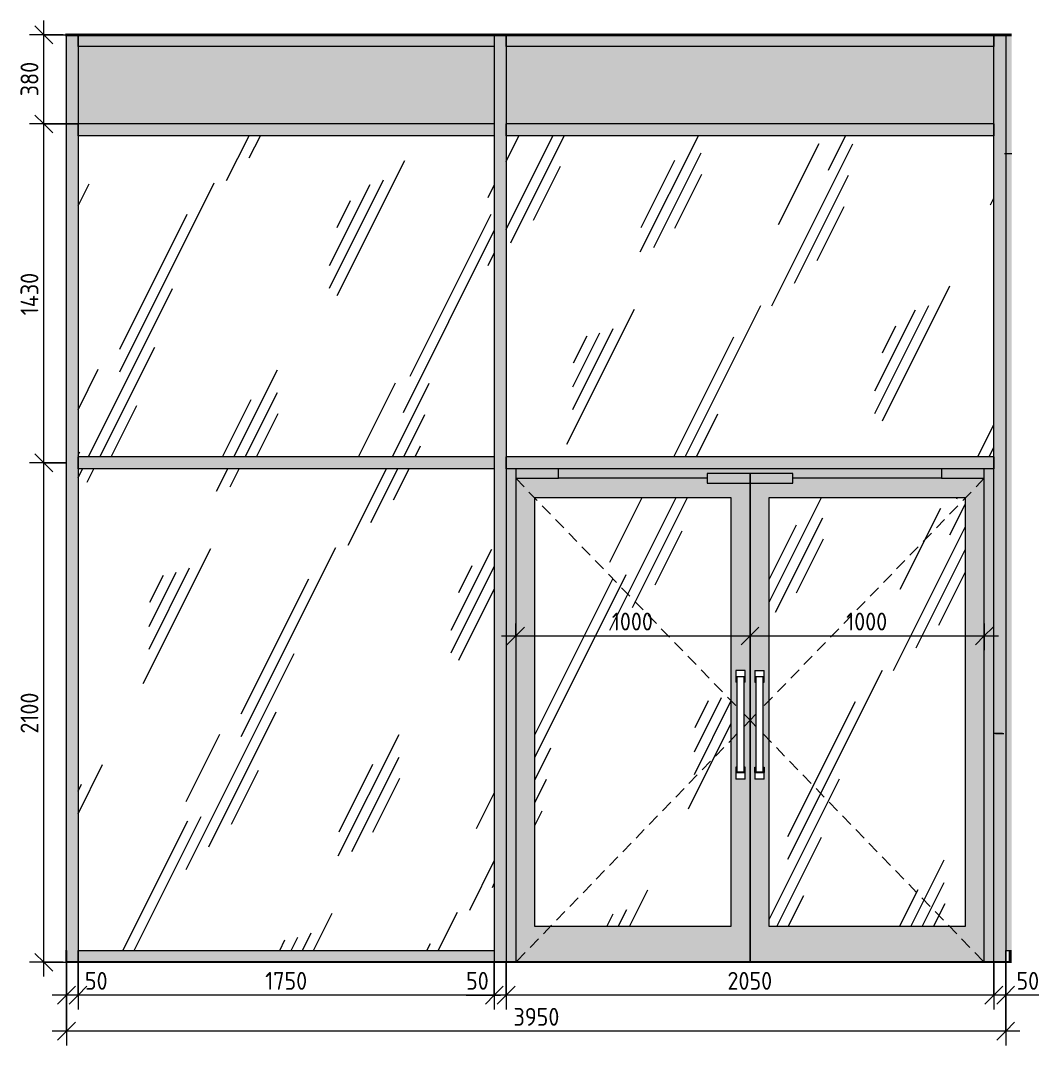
# Model space of a CAD drawing. Header units: millimetres. Extents: x -11619 to 28531, y -388 to 22769.
# Drawn here: x 24230 to 28531, y -350 to 3960 of the extents above; entities that cross this region are included whole.
import ezdxf

# ---------------------------------------------------------------- set-up
doc = ezdxf.new("R2010")
doc.units = ezdxf.units.MM
doc.linetypes.add('200_ШТРИХ_ш1п0_6_', pattern=[80, 50, -30])
for name, color, linetype, lineweight in [('A-ANNO-DIMS', 7, 'Continuous', 9), ('A-ANNO-DIMS-50', 7, 'Continuous', 9), ('A-DOOR-1', 7, 'Continuous', 9), ('A-DOOR-3', 7, '200_ШТРИХ_ш1п0_6_', 9), ('A-FLOR', 7, 'Continuous', 9), ('A-GENM', 7, 'Continuous', 9), ('A-GLAZ-CURT', 7, 'Continuous', 9), ('A-GLAZ-CWMG', 7, 'Continuous', 9), ('A-WALL-PATT', 7, 'Continuous', 9), ('I-WALL', 7, 'Continuous', 9), ('Q-SPCQ', 7, 'Continuous', 9)]:
    doc.layers.add(name, color=color, linetype=linetype, lineweight=lineweight)
for name, color, linetype, lineweight, true_color in [('A-FLOR-1', 7, 'Continuous', 9, 0x787878), ('A-FLOR-FNSH-1', 7, 'Continuous', 35, 0x3c3c3c), ('A-FLOR-FNSH-2', 7, 'Continuous', 25, 0x3c3c3c), ('Q-SPCQ-1', 1, 'Continuous', 9, 0xff0000)]:
    doc.layers.add(name, color=color, linetype=linetype, lineweight=lineweight, true_color=true_color)
doc.styles.add('ISOCPEUR', font='isocpeur.ttf', dxfattribs={"width": 0.9, "height": 75})
doc.dimstyles.new('ISO-1_5', dxfattribs={"dimscale": 304.8, "dimtxt": 74.698588, "dimasz": 0.246063, "dimexe": 0.19685, "dimexo": 0, "dimgap": 0, "dimtad": 1, "dimdec": 0, "dimrnd": 10, "dimzin": 0, "dimdsep": 46, "dimtxsty": 'ISOCPEUR', "dimblk1": 'OBLIQUE', "dimblk2": 'OBLIQUE', "dimsah": 1, "dimcen": 0.09, "dimdle": 0.19685, "dimazin": 0, "dimtfac": 1, "dimtdec": 4, "dimtix": 1, "dimtmove": 0, "dimatfit": 3, "dimfxl": 1, "dimtvp": 1, "dimtolj": 1, "dimtzin": 0, "dimarcsym": 2})
doc.dimstyles.new('ISO-1_5_1', dxfattribs={"dimscale": 304.8, "dimtxt": 74.698588, "dimasz": 0.246063, "dimexe": 0.19685, "dimexo": 0, "dimgap": 0, "dimtad": 1, "dimdec": 0, "dimrnd": 10, "dimzin": 0, "dimdsep": 46, "dimtxsty": 'ISOCPEUR', "dimblk1": 'OBLIQUE', "dimblk2": 'OBLIQUE', "dimsah": 1, "dimcen": 0.09, "dimdle": 0.19685, "dimazin": 0, "dimtfac": 1, "dimtdec": 4, "dimtix": 1, "dimtmove": 1, "dimatfit": 3, "dimfxl": 1, "dimtvp": 1, "dimtolj": 1, "dimtzin": 0, "dimarcsym": 2})
doc.dimstyles.new('ISO-1_5_окр_100', dxfattribs={"dimscale": 304.8, "dimtxt": 74.698588, "dimasz": 0.246063, "dimexe": 0.19685, "dimexo": 0, "dimgap": 0, "dimtad": 1, "dimdec": 0, "dimrnd": 100, "dimzin": 0, "dimdsep": 46, "dimtxsty": 'ISOCPEUR', "dimblk1": 'OBLIQUE', "dimblk2": 'OBLIQUE', "dimsah": 1, "dimcen": 0.09, "dimdle": 0.19685, "dimazin": 0, "dimtfac": 1, "dimtdec": 4, "dimtix": 1, "dimtmove": 0, "dimatfit": 3, "dimfxl": 1, "dimtvp": 1, "dimtolj": 1, "dimtzin": 0, "dimarcsym": 2})
pattern_1 = [(63.435, (-85710.3, 63.5), (-511.17, 1533.5), [635, -381, 635, -381, -807.8]), (63.435, (-85710.3, 63.5), (-511.17, 1533.5), [-2032, 254, -553.8]), (63.435, (-85742, 95.2), (-511.17, 1533.5), [508, -635, 381, -381, -934.8]), (63.435, (-85742, 95.2), (-511.17, 1533.5), [-1905, 444.5, -490.3]), (63.435, (-85742, 190.5), (-511.17, 1533.5), [381, -762, 254, -381, -1061.8]), (63.435, (-85742, 190.5), (-511.17, 1533.5), [-1778, 571.5, -490.3]), (63.435, (-85646.8, 95.2), (-511.17, 1533.5), [381, -762, 317.5, -12809.3]), (63.435, (-85551.5, 190.5), (-511.17, 1533.5), [190.5, -952.5, 127, -12999.8]), (63.435, (-85710.3, 349.2), (-511.17, 1533.5), [127, -952.5, 127, -508, -1125.3]), (63.435, (-85710.3, 349.2), (-511.17, 1533.5), [-1714.5, 317.5, -807.8]), (63.435, (-85138.8, 254), (-511.17, 1533.5), [635, -952.5, 762, -503]), (63.435, (-85138.8, 158.8), (-511.17, 1533.5), [889, -635, 952.5, -376]), (63.435, (-85075.3, 190.5), (-511.17, 1533.5), [1016, -508, 762, -553.8]), (63.435, (-84980, 285.8), (-511.17, 1533.5), [635, -889, 508, -807.8]), (63.435, (-85075.3, 476.2), (-511.17, 1533.5), [317.5, -1270, 381, -871.3]), (63.435, (-84884.8, 381), (-511.17, 1533.5), [254, -1270, 254, -1061.8])]

# ---------------------------------------------------------------- blocks, each defined once
blk = doc.blocks.new('Дверь_Витражная_остекление_ - ВВ-17 остекление-32475309-ВВ-17')
at = {"layer": 'A-DOOR-1'}
h = blk.add_hatch(color=256, dxfattribs=at)
h.paths.add_polyline_path([(-87510, 0), (-87470, 0), (-87470, 2075), (-87510, 2075), (-87510, 150)])
h.paths.add_polyline_path([(-85500, 0), (-85460, 0), (-85460, 2075), (-85500, 2075), (-85500, 36)])
h.paths.add_polyline_path([(-86665, 2035), (-86665, 2055), (-86305, 2055), (-86305, 2035), (-85680, 2035), (-85680, 2075), (-87290, 2075), (-87290, 2035)])
for points in [[(-87374.2, 2035), (-87290, 2035), (-87290, 2075), (-87470, 2075), (-87470, 2035), (-87390, 2035)], [(-85680, 2035), (-85500, 2035), (-85500, 2075), (-85680, 2075)], [(-86485, 2015), (-86485, 2055), (-86665, 2054.9), (-86665, 2015), (-86485.8, 2015)], [(-86485, 2015), (-86305, 2015), (-86305, 2055), (-86485, 2055), (-86485, 2035)]]:
    blk.add_hatch(color=256, dxfattribs=at).paths.add_polyline_path(points)
h = blk.add_hatch(color=256, dxfattribs=at)
h.paths.add_polyline_path([(-87470, 0), (-86485, 0), (-86485, 2015), (-86665, 2015), (-86665, 2035), (-87470, 2035), (-87470, 1953)])
h.paths.add_polyline_path([(-87374.2, 150), (-87390, 150), (-87390, 1955), (-86565, 1955), (-86565, 150), (-86876.9, 150)])
h.paths.add_polyline_path([(-86525, 770), (-86545, 770), (-86545, 820), (-86540, 820), (-86540, 1177.5), (-86545, 1177.5), (-86545, 1227.5), (-86505, 1227.5), (-86505, 1177.5), (-86510, 1177.5), (-86510, 820), (-86505, 820), (-86505, 770), (-86519.8, 770)])
h = blk.add_hatch(color=256, dxfattribs=at)
h.paths.add_polyline_path([(-86485, 0), (-85500, 0), (-85500, 2035), (-86305, 2035), (-86305, 2015), (-86485, 2015), (-86485, 487.4)])
h.paths.add_polyline_path([(-85580, 150), (-86405, 150), (-86405, 1955), (-85580, 1955), (-85580, 1953)])
h.paths.add_polyline_path([(-86455, 770), (-86465, 770), (-86465, 820), (-86460, 820), (-86460, 1177.5), (-86465, 1177.5), (-86465, 1227.5), (-86425, 1227.5), (-86425, 1177.5), (-86430, 1177.5), (-86430, 820), (-86425, 820), (-86425, 770), (-86450.2, 770)])
h = blk.add_hatch(dxfattribs=at)
h.set_pattern_fill('FP_7', color=256, style=0, pattern_type=2)
h.set_pattern_definition(pattern_1)
h.paths.add_polyline_path([(-87390, 150), (-86565, 150), (-86565, 1955), (-87390, 1955), (-87390, 1696.9)])
h = blk.add_hatch(dxfattribs=at)
h.set_pattern_fill('FP_7', color=256, style=0, pattern_type=2)
h.set_pattern_definition(pattern_1)
h.paths.add_polyline_path([(-86405, 150), (-85580, 150), (-85580, 1955), (-86405, 1955), (-86405, 487.4)])
for p, q in [((-87470, 2075), (-87470, 2035)), ((-87290, 2035), (-87290, 2075)), ((-85680, 2075), (-85680, 2035)), ((-85500, 2035), (-85500, 2075)), ((-87470, 2035), (-87470, 0)), ((-87470, 2035), (-87290, 2035)), ((-86665, 2035), (-87290, 2035)), ((-86665, 2055), (-86665, 2015)), ((-86485, 2055), (-86665, 2055)), ((-86305, 2055), (-86485, 2055)), ((-86485, 2055), (-86485, 2015)), ((-86485, 2015), (-86485, 2055)), ((-86305, 2015), (-86305, 2055)), ((-85680, 2035), (-86305, 2035)), ((-85680, 2035), (-85500, 2035)), ((-85500, 0), (-85500, 2035)), ((-86665, 2015), (-86485, 2015)), ((-86485, 2015), (-86485, 0)), ((-86485, 2015), (-86305, 2015)), ((-86485, 0), (-86485, 2015)), ((-87390, 150), (-87390, 1955)), ((-87390, 1955), (-86565, 1955)), ((-86565, 1955), (-86565, 150)), ((-86405, 150), (-86405, 1955)), ((-86405, 1955), (-85580, 1955)), ((-85580, 1955), (-85580, 150)), ((-86545, 1227.5), (-86545, 1200)), ((-86505, 1227.5), (-86545, 1227.5)), ((-86505, 1200), (-86505, 1227.5)), ((-86465, 1227.5), (-86465, 1200)), ((-86465, 1227.5), (-86425, 1227.5)), ((-86425, 1200), (-86425, 1227.5)), ((-86505, 1200), (-86545, 1200)), ((-86545, 1200), (-86545, 1177.5)), ((-86540, 1177.5), (-86545, 1177.5)), ((-86540, 1200), (-86540, 800)), ((-86510, 800), (-86510, 1200)), ((-86505, 1177.5), (-86510, 1177.5)), ((-86505, 1177.5), (-86505, 1200)), ((-86425, 1200), (-86465, 1200)), ((-86465, 1200), (-86465, 1177.5)), ((-86465, 1177.5), (-86460, 1177.5)), ((-86460, 1200), (-86460, 800)), ((-86430, 800), (-86430, 1200)), ((-86430, 1177.5), (-86425, 1177.5)), ((-86425, 1177.5), (-86425, 1200)), ((-86540, 820), (-86545, 820)), ((-86545, 820), (-86545, 797.5)), ((-86505, 820), (-86510, 820)), ((-86505, 797.5), (-86505, 820)), ((-86465, 797.5), (-86465, 820)), ((-86465, 820), (-86460, 820)), ((-86430, 820), (-86425, 820)), ((-86425, 820), (-86425, 797.5)), ((-86545, 797.5), (-86545, 770)), ((-86545, 797.5), (-86505, 797.5)), ((-86510, 800), (-86540, 800)), ((-86505, 770), (-86505, 797.5)), ((-86465, 797.5), (-86465, 770)), ((-86465, 797.5), (-86425, 797.5)), ((-86430, 800), (-86460, 800)), ((-86425, 770), (-86425, 797.5)), ((-86505, 770), (-86545, 770)), ((-86425, 770), (-86465, 770)), ((-86565, 150), (-87390, 150)), ((-85580, 150), (-86405, 150))]:
    blk.add_line(p, q, dxfattribs=at)
at = {"layer": 'A-DOOR-3'}
for p, q in [((-87470, 2035), (-86540, 1074.3)), ((-85500, 2035), (-86430, 1074.3)), ((-86510, 1043.3), (-86485, 1017.5)), ((-86460, 1043.3), (-86485, 1017.5)), ((-86485, 1017.5), (-86510, 991.7)), ((-86485, 1017.5), (-86460, 991.7)), ((-86540, 960.7), (-87470, 0)), ((-86430, 960.7), (-85500, 0))]:
    blk.add_line(p, q, dxfattribs=at)
blk = doc.blocks.new('Прямоугольный импост - Импост структурный с накладкой - 160мм Темный-32472297-ВВ-17')
at = {"layer": 'A-GLAZ-CWMG'}
blk.add_hatch(color=256, dxfattribs=at).paths.add_polyline_path([(-87560, 3850), (-87560, 3900), (-89310, 3900), (-89310, 3850), (-88368.7, 3850)])
for p, q in [((-89310, 3850), (-89310, 3900)), ((-87560, 3900), (-87560, 3850)), ((-87560, 3850), (-89310, 3850))]:
    blk.add_line(p, q, dxfattribs=at)
blk = doc.blocks.new('Прямоугольный импост - Импост структурный с накладкой - 160мм Темный-30756008-ВВ-17')
at = {"layer": 'A-GLAZ-CWMG'}
blk.add_hatch(color=256, dxfattribs=at).paths.add_polyline_path([(-89310, 0), (-89310, 2100), (-89359, 2100), (-89359, 0), (-89320, 0)])
blk.add_line((-89310, 2100), (-89310, 0), dxfattribs=at)
blk = doc.blocks.new('Прямоугольный импост - Импост структурный с накладкой - 160мм Темный-32352606-ВВ-17')
at = {"layer": 'A-GLAZ-CWMG'}
blk.add_hatch(color=256, dxfattribs=at).paths.add_polyline_path([(-85460, 3500), (-85410, 3500), (-85410, 3900), (-85460, 3900), (-85460, 3515)])
blk.add_line((-85460, 3500), (-85460, 3900), dxfattribs=at)
blk = doc.blocks.new('Системная панель - Стекло - 40мм-32474674-ВВ-17')
at = {"layer": 'A-GLAZ-CURT'}
h = blk.add_hatch(dxfattribs=at)
h.set_pattern_fill('FP_7', color=256, style=0, pattern_type=2)
h.set_pattern_definition(pattern_1)
h.paths.add_polyline_path([(-87560, 50), (-87560, 2075), (-89310, 2075), (-89310, 50)])
blk = doc.blocks.new('Прямоугольный импост - Импост структурный с накладкой - 160мм Темный-32424191-ВВ-17')
at = {"layer": 'A-GLAZ-CWMG'}
blk.add_hatch(color=256, dxfattribs=at).paths.add_polyline_path([(-87510, 3850), (-85460, 3850), (-85460, 3900), (-87510, 3900), (-87510, 3860)])
for p, q in [((-87510, 3850), (-87510, 3900)), ((-85460, 3900), (-85460, 3850)), ((-85460, 3850), (-87510, 3850))]:
    blk.add_line(p, q, dxfattribs=at)
blk = doc.blocks.new('Прямоугольный импост - Импост структурный с накладкой - 160мм Темный-32475581-ВВ-17')
at = {"layer": 'A-GLAZ-CWMG'}
blk.add_hatch(color=256, dxfattribs=at).paths.add_polyline_path([(-89250, 0), (-87560, 0), (-87560, 50), (-89310, 50), (-89310, 0)])
for p, q in [((-89310, 0), (-89310, 50)), ((-89310, 50), (-87560, 50)), ((-87560, 50), (-87560, 0))]:
    blk.add_line(p, q, dxfattribs=at)
blk = doc.blocks.new('Прямоугольный импост - Импост структурный с накладкой - 160мм Темный-30755591-ВВ-17')
at = {"layer": 'A-GLAZ-CWMG'}
blk.add_hatch(color=256, dxfattribs=at).paths.add_polyline_path([(-87510, 0), (-87510, 2100), (-87560, 2100), (-87560, 0), (-87550, 0)])
for p, q in [((-87560, 2100), (-87560, 0)), ((-87510, 2100), (-87510, 0))]:
    blk.add_line(p, q, dxfattribs=at)
blk = doc.blocks.new('Системная панель - Стекло - 40мм-32475616-ВВ-17')
at = {"layer": 'A-GLAZ-CURT'}
h = blk.add_hatch(dxfattribs=at)
h.set_pattern_fill('FP_7', color=256, style=0, pattern_type=2)
h.set_pattern_definition(pattern_1)
h.paths.add_polyline_path([(-87510, 2125), (-85460, 2125), (-85460, 3475), (-87510, 3475)])
blk = doc.blocks.new('Системная панель - Стекло - 40мм-32472404-ВВ-17')
at = {"layer": 'A-GLAZ-CURT'}
h = blk.add_hatch(dxfattribs=at)
h.set_pattern_fill('FP_7', color=256, style=0, pattern_type=2)
h.set_pattern_definition(pattern_1)
h.paths.add_polyline_path([(-87560, 2125), (-87560, 3475), (-89310, 3475), (-89310, 2125), (-88368.7, 2125)])
blk = doc.blocks.new('Прямоугольный импост - Импост структурный с накладкой - 160мм Темный-32352607-ВВ-17')
at = {"layer": 'A-GLAZ-CWMG'}
blk.add_hatch(color=256, dxfattribs=at).paths.add_polyline_path([(-89359, 2100), (-89310, 2100), (-89310, 3500), (-89359, 3500), (-89359, 3470)])
blk.add_line((-89310, 3500), (-89310, 2100), dxfattribs=at)
blk = doc.blocks.new('Прямоугольный импост - Импост структурный с накладкой - 160мм Темный-32348142-ВВ-17')
at = {"layer": 'A-GLAZ-CWMG'}
blk.add_hatch(color=256, dxfattribs=at).paths.add_polyline_path([(-85410, 0), (-85410, 2100), (-85460, 2100), (-85460, 0)])
blk.add_line((-85460, 0), (-85460, 2100), dxfattribs=at)
blk = doc.blocks.new('Прямоугольный импост - Импост структурный с накладкой - 160мм Темный-32472300-ВВ-17')
at = {"layer": 'A-GLAZ-CWMG'}
blk.add_hatch(color=256, dxfattribs=at).paths.add_polyline_path([(-87560, 2075), (-87560, 2125), (-89310, 2125), (-89310, 2075), (-88368.7, 2075)])
for p, q in [((-89310, 2075), (-89310, 2125)), ((-87560, 2125), (-89310, 2125)), ((-87560, 2125), (-87560, 2075)), ((-87560, 2075), (-89310, 2075))]:
    blk.add_line(p, q, dxfattribs=at)
blk = doc.blocks.new('Прямоугольный импост - Импост структурный с накладкой - 160мм Темный-32352604-ВВ-17')
at = {"layer": 'A-GLAZ-CWMG'}
blk.add_hatch(color=256, dxfattribs=at).paths.add_polyline_path([(-87510, 2100), (-87510, 3500), (-87560, 3500), (-87560, 2100), (-87520, 2100)])
for p, q in [((-87560, 3500), (-87560, 2100)), ((-87510, 3500), (-87510, 2100))]:
    blk.add_line(p, q, dxfattribs=at)
blk = doc.blocks.new('Системная панель - Сэндвич - 40мм-32469398-ВВ-17')
at = {"layer": 'A-GLAZ-CURT'}
blk.add_hatch(color=256, dxfattribs=at).paths.add_polyline_path([(-87510, 3525), (-85460, 3525), (-85460, 3850), (-87510, 3850)])
blk = doc.blocks.new('Системная панель - Сэндвич - 40мм-32472406-ВВ-17')
at = {"layer": 'A-GLAZ-CURT'}
blk.add_hatch(color=256, dxfattribs=at).paths.add_polyline_path([(-89277.7, 3525), (-87560, 3525), (-87560, 3850), (-89310, 3850), (-89310, 3525)])
blk = doc.blocks.new('Прямоугольный импост - Импост структурный с накладкой - 160мм Темный-32352609-ВВ-17')
at = {"layer": 'A-GLAZ-CWMG'}
blk.add_hatch(color=256, dxfattribs=at).paths.add_polyline_path([(-85410, 2100), (-85410, 3500), (-85460, 3500), (-85460, 2100), (-85450, 2100)])
blk.add_line((-85460, 2100), (-85460, 3500), dxfattribs=at)
blk = doc.blocks.new('Прямоугольный импост - Импост структурный с накладкой - 160мм Темный-32352608-ВВ-17')
at = {"layer": 'A-GLAZ-CWMG'}
blk.add_hatch(color=256, dxfattribs=at).paths.add_polyline_path([(-89310, 3500), (-89310, 3900), (-89359, 3900), (-89359, 3500), (-89314.1, 3500)])
blk.add_line((-89310, 3900), (-89310, 3500), dxfattribs=at)
blk = doc.blocks.new('Прямоугольный импост - Импост структурный с накладкой - 160мм Темный-32352605-ВВ-17')
at = {"layer": 'A-GLAZ-CWMG'}
blk.add_hatch(color=256, dxfattribs=at).paths.add_polyline_path([(-87550, 3500), (-87510, 3500), (-87510, 3900), (-87560, 3900), (-87560, 3500)])
for p, q in [((-87560, 3900), (-87560, 3500)), ((-87510, 3900), (-87510, 3500))]:
    blk.add_line(p, q, dxfattribs=at)
blk = doc.blocks.new('Прямоугольный импост - Импост структурный с накладкой - 160мм Темный-32424194-ВВ-17')
at = {"layer": 'A-GLAZ-CWMG'}
blk.add_hatch(color=256, dxfattribs=at).paths.add_polyline_path([(-85500, 2075), (-85460, 2075), (-85460, 2125), (-87510, 2125), (-87510, 2075), (-85580, 2075)])
for p, q in [((-87510, 2075), (-87510, 2125)), ((-85460, 2125), (-87510, 2125)), ((-85460, 2125), (-85460, 2075)), ((-85460, 2075), (-87510, 2075))]:
    blk.add_line(p, q, dxfattribs=at)
blk = doc.blocks.new('Плинтус - Плинтус светлый _сад_-33476962-ВВ-17')
at = {"layer": 'A-GENM'}
blk.add_hatch(color=256, dxfattribs=at).paths.add_polyline_path([(-89359, 0), (-89359, 50), (-89363.2, 50), (-89363.2, 0)])
for p, q in [((-89363.2, 50), (-89359, 50)), ((-89359, 50), (-89359, 0))]:
    blk.add_line(p, q, dxfattribs=at)
blk = doc.blocks.new('Дистанционный пожарный извещатель - Монтируемые на перекрытии-30348713-ВВ-17')
at = {"layer": 'Q-SPCQ'}
for p, q in [((-85384.7, 3400), (-85415, 3400)), ((-85453.2, 961.6), (-85458.2, 961.6)), ((-85453.2, 961.6), (-85440.1, 961.6)), ((-85423.2, 961.6), (-85453.2, 961.6)), ((-85440.1, 961.6), (-85423.2, 961.6)), ((-85423.2, 961.6), (-85417.4, 961.6))]:
    blk.add_line(p, q, dxfattribs=at)
blk = doc.blocks.new('Плинтус - Плинтус светлый _сад_-33477160-ВВ-17')
at = {"layer": 'A-GENM'}
blk.add_hatch(color=256, dxfattribs=at).paths.add_polyline_path([(-85385.2, 0), (-85385.2, 50), (-85395, 50), (-85395, 0)])
for p, q in [((-85410, 0), (-85410, 50)), ((-85410, 50), (-85395, 50)), ((-85395, 50), (-85385.2, 50)), ((-85395, 50), (-85395, 0))]:
    blk.add_line(p, q, dxfattribs=at)
blk = doc.blocks.new('DIMBLOCK152-ВВ-17')
at = {"layer": 'A-ANNO-DIMS-50'}
for p, q in [((24422.9, 0), (24422.9, -349.7)), ((24422.9, -289.7), (24422.9, 0)), ((28371.9, 0), (28371.9, -349.7)), ((28371.9, -289.7), (28371.9, 0)), ((28431.9, -289.7), (24362.9, -289.7))]:
    blk.add_line(p, q, dxfattribs=at)
at = {"layer": 'A-ANNO-DIMS-50', "lineweight": 20}
for p, q in [((24422.9, -289.7), (24460.4, -252.2)), ((28371.9, -289.7), (28409.4, -252.2)), ((24422.9, -289.7), (24385.4, -327.2)), ((28371.9, -289.7), (28334.4, -327.2))]:
    blk.add_line(p, q, dxfattribs=at)
at = {"layer": 'A-ANNO-DIMS-50', "color": 0, "insert": (26302.6, -191.7), "char_height": 75, "width": 227.543, "attachment_point": 1, "line_spacing_factor": 1.149209, "style": 'ISOCPEUR'}
blk.add_mtext('3950', dxfattribs=at)
blk = doc.blocks.new('_Oblique')
at = {"color": 0, "linetype": 'ByBlock', "lineweight": -2}
blk.add_line((-0.5, -0.5), (0.5, 0.5), dxfattribs=at)
blk = doc.blocks.new('DIMBLOCK153-ВВ-17')
at = {"layer": 'A-ANNO-DIMS-50'}
for p, q in [((28321.9, 0), (28321.9, -198.4)), ((28321.9, -138.4), (28321.9, 0)), ((28371.9, 0), (28371.9, -198.4)), ((28371.9, -138.4), (28371.9, 0)), ((28431.9, -138.4), (28321.9, -138.4)), ((28366.9, -138.4), (28346.9, -138.4)), ((28511.7, -138.4), (28366.9, -138.4))]:
    blk.add_line(p, q, dxfattribs=at)
at = {"layer": 'A-ANNO-DIMS-50', "lineweight": 20}
for p, q in [((28321.9, -138.4), (28359.4, -100.9)), ((28371.9, -138.4), (28409.4, -100.9)), ((28321.9, -138.4), (28284.4, -175.9)), ((28371.9, -138.4), (28334.4, -175.9))]:
    blk.add_line(p, q, dxfattribs=at)
at = {"layer": 'A-ANNO-DIMS-50', "color": 0, "insert": (28416.9, -40.4), "char_height": 75, "width": 113.772, "attachment_point": 1, "line_spacing_factor": 1.149209, "style": 'ISOCPEUR'}
blk.add_mtext('50', dxfattribs=at)
blk = doc.blocks.new('DIMBLOCK154-ВВ-17')
at = {"layer": 'A-ANNO-DIMS-50'}
for p, q in [((26271.9, 0), (26271.9, -198.4)), ((26271.9, -138.4), (26271.9, 0)), ((28321.9, 0), (28321.9, -198.4)), ((28321.9, -138.4), (28321.9, 0)), ((28321.9, -138.4), (26271.9, -138.4))]:
    blk.add_line(p, q, dxfattribs=at)
at = {"layer": 'A-ANNO-DIMS-50', "lineweight": 20}
for p, q in [((26271.9, -138.4), (26309.4, -100.9)), ((28321.9, -138.4), (28359.4, -100.9)), ((26271.9, -138.4), (26234.4, -175.9)), ((28321.9, -138.4), (28284.4, -175.9))]:
    blk.add_line(p, q, dxfattribs=at)
at = {"layer": 'A-ANNO-DIMS-50', "color": 0, "insert": (27202.1, -40.4), "char_height": 75, "width": 227.543, "attachment_point": 1, "line_spacing_factor": 1.149209, "style": 'ISOCPEUR'}
blk.add_mtext('2050', dxfattribs=at)
blk = doc.blocks.new('DIMBLOCK155-ВВ-17')
at = {"layer": 'A-ANNO-DIMS-50'}
for p, q in [((26221.9, 0), (26221.9, -198.4)), ((26221.9, -138.4), (26221.9, 0)), ((26271.9, 0), (26271.9, -198.4)), ((26271.9, -138.4), (26271.9, 0)), ((26102.9, -138.4), (26247.7, -138.4)), ((26271.9, -138.4), (26221.9, -138.4)), ((26247.7, -138.4), (26246.9, -138.4))]:
    blk.add_line(p, q, dxfattribs=at)
at = {"layer": 'A-ANNO-DIMS-50', "lineweight": 20}
for p, q in [((26221.9, -138.4), (26259.4, -100.9)), ((26271.9, -138.4), (26309.4, -100.9)), ((26221.9, -138.4), (26184.4, -175.9)), ((26271.9, -138.4), (26234.4, -175.9))]:
    blk.add_line(p, q, dxfattribs=at)
at = {"layer": 'A-ANNO-DIMS-50', "color": 0, "insert": (26102.9, -40.4), "char_height": 75, "width": 113.772, "attachment_point": 1, "line_spacing_factor": 1.149209, "style": 'ISOCPEUR'}
blk.add_mtext('50', dxfattribs=at)
blk = doc.blocks.new('DIMBLOCK156-ВВ-17')
at = {"layer": 'A-ANNO-DIMS-50'}
for p, q in [((24471.9, 0), (24471.9, -198.4)), ((24471.9, -138.4), (24471.9, 0)), ((26221.9, 0), (26221.9, -198.4)), ((26221.9, -138.4), (26221.9, 0)), ((26221.9, -138.4), (24471.9, -138.4))]:
    blk.add_line(p, q, dxfattribs=at)
at = {"layer": 'A-ANNO-DIMS-50', "lineweight": 20}
for p, q in [((24471.9, -138.4), (24509.4, -100.9)), ((26221.9, -138.4), (26259.4, -100.9)), ((24471.9, -138.4), (24434.4, -175.9)), ((26221.9, -138.4), (26184.4, -175.9))]:
    blk.add_line(p, q, dxfattribs=at)
at = {"layer": 'A-ANNO-DIMS-50', "color": 0, "insert": (25258.5, -40.4), "char_height": 75, "width": 212.029, "attachment_point": 1, "line_spacing_factor": 1.149209, "style": 'ISOCPEUR'}
blk.add_mtext('1750', dxfattribs=at)
blk = doc.blocks.new('DIMBLOCK157-ВВ-17')
at = {"layer": 'A-ANNO-DIMS-50'}
for p, q in [((24471.9, 0), (24471.9, -198.4)), ((24471.9, -138.4), (24471.9, 0)), ((24422.9, 0), (24422.9, -198.4)), ((24422.9, -138.4), (24422.9, 0)), ((24471.9, -138.4), (24362.9, -138.4)), ((24450.6, -138.4), (24447.4, -138.4)), ((24595.5, -138.4), (24450.6, -138.4))]:
    blk.add_line(p, q, dxfattribs=at)
at = {"layer": 'A-ANNO-DIMS-50', "lineweight": 20}
for p, q in [((24422.9, -138.4), (24460.4, -100.9)), ((24471.9, -138.4), (24509.4, -100.9)), ((24422.9, -138.4), (24385.4, -175.9)), ((24471.9, -138.4), (24434.4, -175.9))]:
    blk.add_line(p, q, dxfattribs=at)
at = {"layer": 'A-ANNO-DIMS-50', "color": 0, "insert": (24500.6, -40.4), "char_height": 75, "width": 113.772, "attachment_point": 1, "line_spacing_factor": 1.149209, "style": 'ISOCPEUR'}
blk.add_mtext('50', dxfattribs=at)
blk = doc.blocks.new('DIMBLOCK158-ВВ-17')
at = {"layer": 'A-ANNO-DIMS-50', "lineweight": 20}
for p, q in [((24328.1, 2100), (24290.6, 2137.5)), ((24328.1, 2100), (24365.6, 2062.5)), ((24328.1, 0), (24290.6, 37.5)), ((24328.1, 0), (24365.6, -37.5))]:
    blk.add_line(p, q, dxfattribs=at)
at = {"layer": 'A-ANNO-DIMS-50'}
for p, q in [((24421.9, 2100), (24268.1, 2100)), ((24328.1, -60), (24328.1, 2100)), ((24328.1, 2100), (24421.9, 2100)), ((24409.2, 0), (24268.1, 0)), ((24328.1, 0), (24419.1, 0))]:
    blk.add_line(p, q, dxfattribs=at)
at = {"layer": 'A-ANNO-DIMS-50', "color": 0, "insert": (24230.1, 961.7), "char_height": 75, "width": 212.029, "attachment_point": 1, "rotation": 90, "line_spacing_factor": 1.149209, "style": 'ISOCPEUR'}
blk.add_mtext('2100', dxfattribs=at)
blk = doc.blocks.new('DIMBLOCK159-ВВ-17')
at = {"layer": 'A-ANNO-DIMS-50', "lineweight": 20}
for p, q in [((24328.1, 3525), (24290.6, 3562.5)), ((24328.1, 3525), (24365.6, 3487.5)), ((24328.1, 2100), (24290.6, 2137.5)), ((24328.1, 2100), (24365.6, 2062.5))]:
    blk.add_line(p, q, dxfattribs=at)
at = {"layer": 'A-ANNO-DIMS-50'}
for p, q in [((24471.9, 3525), (24268.1, 3525)), ((24328.1, 2100), (24328.1, 3525)), ((24328.1, 3525), (24471.9, 3525)), ((24421.9, 2100), (24268.1, 2100)), ((24328.1, 2100), (24421.9, 2100))]:
    blk.add_line(p, q, dxfattribs=at)
at = {"layer": 'A-ANNO-DIMS-50', "color": 0, "insert": (24230.1, 2720.6), "char_height": 75, "width": 220.648, "attachment_point": 1, "rotation": 90, "line_spacing_factor": 1.149209, "style": 'ISOCPEUR'}
blk.add_mtext('1430', dxfattribs=at)
blk = doc.blocks.new('DIMBLOCK160-ВВ-17')
at = {"layer": 'A-ANNO-DIMS-50', "lineweight": 20}
for p, q in [((24328.1, 3900), (24290.6, 3937.5)), ((24328.1, 3900), (24365.6, 3862.5)), ((24328.1, 3525), (24290.6, 3562.5)), ((24328.1, 3525), (24365.6, 3487.5))]:
    blk.add_line(p, q, dxfattribs=at)
at = {"layer": 'A-ANNO-DIMS-50'}
for p, q in [((24328.1, 3525), (24328.1, 3960)), ((24409.2, 3900), (24268.1, 3900)), ((24328.1, 3900), (24419.1, 3900)), ((24471.9, 3525), (24268.1, 3525)), ((24328.1, 3525), (24471.9, 3525))]:
    blk.add_line(p, q, dxfattribs=at)
at = {"layer": 'A-ANNO-DIMS-50', "color": 0, "insert": (24230.1, 3641.4), "char_height": 75, "width": 170.658, "attachment_point": 1, "rotation": 90, "line_spacing_factor": 1.149209, "style": 'ISOCPEUR'}
blk.add_mtext('380', dxfattribs=at)
blk = doc.blocks.new('DIMBLOCK161-ВВ-17')
at = {"layer": 'A-ANNO-DIMS-50'}
for p, q in [((26311.9, 1425.3), (26311.9, 1312.3)), ((26311.9, 1372.3), (26311.9, 1425.3)), ((27296.9, 1425.3), (27296.9, 1312.3)), ((27296.9, 1372.3), (27296.9, 1425.3)), ((26251.9, 1372.3), (27296.9, 1372.3))]:
    blk.add_line(p, q, dxfattribs=at)
at = {"layer": 'A-ANNO-DIMS-50', "lineweight": 20}
for p, q in [((26311.9, 1372.3), (26349.4, 1409.8)), ((27296.9, 1372.3), (27334.4, 1409.8)), ((26311.9, 1372.3), (26274.4, 1334.8)), ((27296.9, 1372.3), (27259.4, 1334.8))]:
    blk.add_line(p, q, dxfattribs=at)
at = {"layer": 'A-ANNO-DIMS-50', "color": 0, "insert": (26716, 1470.3), "char_height": 75, "width": 212.029, "attachment_point": 1, "line_spacing_factor": 1.149209, "style": 'ISOCPEUR'}
blk.add_mtext('1000', dxfattribs=at)
blk = doc.blocks.new('DIMBLOCK162-ВВ-17')
at = {"layer": 'A-ANNO-DIMS-50'}
for p, q in [((27296.9, 1425.3), (27296.9, 1312.3)), ((27296.9, 1372.3), (27296.9, 1425.3)), ((28281.9, 1425.3), (28281.9, 1312.3)), ((28281.9, 1372.3), (28281.9, 1425.3)), ((27296.9, 1372.3), (28341.9, 1372.3))]:
    blk.add_line(p, q, dxfattribs=at)
at = {"layer": 'A-ANNO-DIMS-50', "lineweight": 20}
for p, q in [((27296.9, 1372.3), (27334.4, 1409.8)), ((28281.9, 1372.3), (28319.4, 1409.8)), ((27296.9, 1372.3), (27259.4, 1334.8)), ((28281.9, 1372.3), (28244.4, 1334.8))]:
    blk.add_line(p, q, dxfattribs=at)
at = {"layer": 'A-ANNO-DIMS-50', "color": 0, "insert": (27701, 1470.3), "char_height": 75, "width": 212.029, "attachment_point": 1, "line_spacing_factor": 1.149209, "style": 'ISOCPEUR'}
blk.add_mtext('1000', dxfattribs=at)

msp = doc.modelspace()

# ---------------------------------------------------------------- hatches: boundary and pattern name
at = {"layer": 'A-FLOR-1'}
h = msp.add_hatch(dxfattribs=at)
h.set_pattern_fill('FP_8', color=256, style=0, pattern_type=2)
h.set_pattern_definition([(45, (27944.596, 0), (-28.51267, 28.51267), []), (45, (27973.11, 0), (-28.51267, 28.51267), [50.403, -10.081, 1.676, -8.404])])
h.paths.add_polyline_path([(28396.7, 3900), (28396.7, 3907), (24418.7, 3907), (24418.7, 3900), (26407.7, 3900)])
at = {"layer": 'A-WALL-PATT'}
for points in [[(24418.7, 50), (24422.9, 50), (24422.9, 3900), (24418.7, 3900), (24418.7, 1953)], [(28371.9, 50), (28396.7, 50), (28396.7, 3900), (28371.9, 3900), (28371.9, 1953)]]:
    msp.add_hatch(color=256, dxfattribs=at).paths.add_polyline_path(points)

# ---------------------------------------------------------------- linework, layer by layer
at = {"layer": 'A-FLOR'}
msp.add_line((28396.7, -0.1), (24418.7, -0.1), dxfattribs=at)
at = {"layer": 'A-FLOR-FNSH-1'}
msp.add_line((24418.7, 3900), (28396.7, 3900), dxfattribs=at)
at = {"layer": 'A-FLOR-FNSH-2'}
msp.add_line((28396.7, 0), (24418.7, 0), dxfattribs=at)
at = {"layer": 'I-WALL'}
for p, q in [((24422.9, 50), (24422.9, 3900)), ((28371.9, 3900), (28371.9, 0))]:
    msp.add_line(p, q, dxfattribs=at)

# ---------------------------------------------------------------- block references
at = {"layer": 'A-DOOR-1'}
msp.add_blockref('Дверь_Витражная_остекление_ - ВВ-17 остекление-32475309-ВВ-17', (113781.9, 0), dxfattribs=at)
at = {"layer": 'A-GENM'}
for name in ['Плинтус - Плинтус светлый _сад_-33476962-ВВ-17', 'Плинтус - Плинтус светлый _сад_-33477160-ВВ-17']:
    msp.add_blockref(name, (113781.9, 0), dxfattribs=at)
at = {"layer": 'A-GLAZ-CURT'}
for name in ['Системная панель - Сэндвич - 40мм-32472406-ВВ-17', 'Системная панель - Сэндвич - 40мм-32469398-ВВ-17', 'Системная панель - Стекло - 40мм-32472404-ВВ-17', 'Системная панель - Стекло - 40мм-32475616-ВВ-17', 'Системная панель - Стекло - 40мм-32474674-ВВ-17']:
    msp.add_blockref(name, (113781.9, 0), dxfattribs=at)
at = {"layer": 'A-GLAZ-CWMG'}
for name, p in [('Прямоугольный импост - Импост структурный с накладкой - 160мм Темный-32352608-ВВ-17', (113781.9, 0)), ('Прямоугольный импост - Импост структурный с накладкой - 160мм Темный-32472297-ВВ-17', (113781.9, 0)), ('Прямоугольный импост - Импост структурный с накладкой - 160мм Темный-32352605-ВВ-17', (113781.9, 0)), ('Прямоугольный импост - Импост структурный с накладкой - 160мм Темный-32424191-ВВ-17', (113781.9, 0)), ('Прямоугольный импост - Импост структурный с накладкой - 160мм Темный-32352606-ВВ-17', (113781.9, 0)), ('Прямоугольный импост - Импост структурный с накладкой - 160мм Темный-32352607-ВВ-17', (113781.9, 0)), ('Прямоугольный импост - Импост структурный с накладкой - 160мм Темный-32472300-ВВ-17', (113781.9, 1400)), ('Прямоугольный импост - Импост структурный с накладкой - 160мм Темный-32352604-ВВ-17', (113781.9, 0)), ('Прямоугольный импост - Импост структурный с накладкой - 160мм Темный-32424194-ВВ-17', (113781.9, 1400)), ('Прямоугольный импост - Импост структурный с накладкой - 160мм Темный-32352609-ВВ-17', (113781.9, 0)), ('Прямоугольный импост - Импост структурный с накладкой - 160мм Темный-32472300-ВВ-17', (113781.9, 0)), ('Прямоугольный импост - Импост структурный с накладкой - 160мм Темный-32424194-ВВ-17', (113781.9, 0)), ('Прямоугольный импост - Импост структурный с накладкой - 160мм Темный-30756008-ВВ-17', (113781.9, 0)), ('Прямоугольный импост - Импост структурный с накладкой - 160мм Темный-30755591-ВВ-17', (113781.9, 0)), ('Прямоугольный импост - Импост структурный с накладкой - 160мм Темный-32348142-ВВ-17', (113781.9, 0)), ('Прямоугольный импост - Импост структурный с накладкой - 160мм Темный-32475581-ВВ-17', (113781.9, 0))]:
    msp.add_blockref(name, p, dxfattribs=at)
at = {"layer": 'Q-SPCQ-1'}
msp.add_blockref('Дистанционный пожарный извещатель - Монтируемые на перекрытии-30348713-ВВ-17', (113781.9, 0), dxfattribs=at)

# ---------------------------------------------------------------- dimensions: what is measured, and where the dimension line sits
at = {"layer": 'A-ANNO-DIMS'}
for base, p1, p2, override, picture, middle in [((24328.1, 3900), (24471.9, 3525), (24409.2, 3900), {"dimpost": '<>', "dimfxl": 380.210298}, 'DIMBLOCK160-ВВ-17', (24290.6, 3712.5)), ((24328.1, 3525), (24421.9, 2100), (24471.9, 3525), {"dimpost": '<>', "dimfxl": 1425.876923}, 'DIMBLOCK159-ВВ-17', (24290.6, 2812.5)), ((24328.1, 2100), (24409.2, 0), (24421.9, 2100), {"dimpost": '<>', "dimfxl": 2100.038575}, 'DIMBLOCK158-ВВ-17', (24290.6, 1050))]:
    dim = msp.add_linear_dim(base=base, p1=p1, p2=p2, angle=90, dimstyle='ISO-1_5', override=override, dxfattribs=at)
    dim.commit()
    dim.dimension.update_dxf_attribs({"geometry": picture, "text_midpoint": middle})
for base, p1, p2, dimstyle, override, picture, middle in [((27296.9, 1372.3), (26311.9, 1425.3), (27296.9, 1425.3), 'ISO-1_5_окр_100', {"dimpost": '<>', "dimfxl": 985}, 'DIMBLOCK161-ВВ-17', (26804.4, 1409.8)), ((28281.9, 1372.3), (27296.9, 1425.3), (28281.9, 1425.3), 'ISO-1_5_окр_100', {"dimpost": '<>', "dimfxl": 985}, 'DIMBLOCK162-ВВ-17', (27789.4, 1409.8)), ((24471.9, -138.4), (26221.9, 0), (24471.9, 0), 'ISO-1_5', {"dimpost": '<>', "dimfxl": 1750}, 'DIMBLOCK156-ВВ-17', (25346.9, -100.9)), ((26271.9, -138.4), (28321.9, 0), (26271.9, 0), 'ISO-1_5', {"dimpost": '<>', "dimfxl": 2050}, 'DIMBLOCK154-ВВ-17', (27296.9, -100.9)), ((24422.9, -289.7), (28371.9, 0), (24422.9, 0), 'ISO-1_5', {"dimpost": '<>', "dimfxl": 3948.999986}, 'DIMBLOCK152-ВВ-17', (26397.4, -252.2))]:
    dim = msp.add_linear_dim(base=base, p1=p1, p2=p2, dimstyle=dimstyle, override=override, dxfattribs=at)
    dim.commit()
    dim.dimension.update_dxf_attribs({"geometry": picture, "text_midpoint": middle})
for base, p1, p2, override, picture, middle in [((24422.9, -138.4), (24471.9, 0), (24422.9, 0), {"dimpost": '<>', "dimfxl": 48.999986}, 'DIMBLOCK157-ВВ-17', (24557.5, -90.4)), ((26221.9, -138.4), (26271.9, 0), (26221.9, 0), {"dimpost": '<>', "dimfxl": 50}, 'DIMBLOCK155-ВВ-17', (26159.8, -90.4)), ((28321.9, -138.4), (28371.9, 0), (28321.9, 0), {"dimpost": '<>', "dimfxl": 50}, 'DIMBLOCK153-ВВ-17', (28473.8, -90.4))]:
    dim = msp.add_linear_dim(base=base, p1=p1, p2=p2, dimstyle='ISO-1_5_1', override=override, dxfattribs=at)
    dim.commit()
    dim.dimension.update_dxf_attribs({"geometry": picture, "text_midpoint": middle, "dimtype": 160})

doc.saveas('drawing.dxf')
